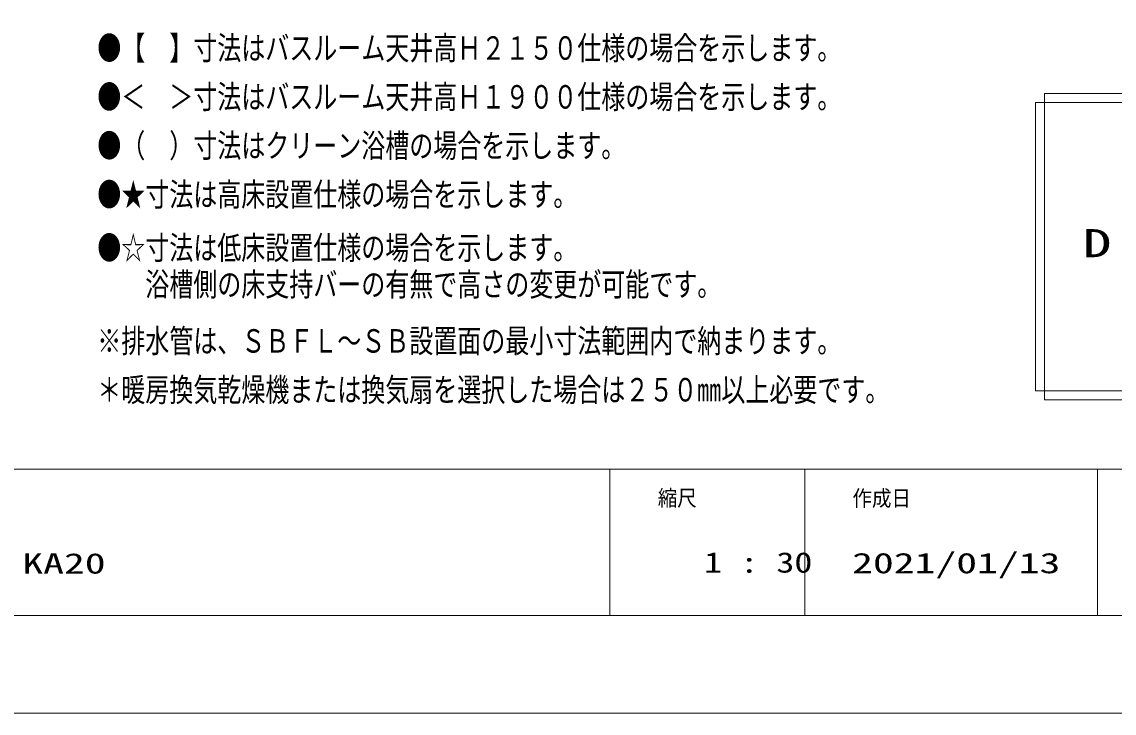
# Model space of a CAD drawing. Units: millimetres on the paper. Extents: x -305 to 305, y -152 to 152.
# Drawn here: x -56.3 to 55.7, y -148.5 to -77.7 of the extents above; entities that cross this region are included whole.
import ezdxf
from ezdxf.enums import TextEntityAlignment as Align

# ---------------------------------------------------------------- set-up
doc = ezdxf.new("R2010")
doc.units = ezdxf.units.MM
for name, color, linetype, lineweight in [('0-0_0', 7, 'Continuous', 9), ('0-3_1図面枠', 7, 'Continuous', 9), ('0-4_図面枠', 3, 'Continuous', 9), ('0-5_DEFPOINTS', 7, 'Continuous', 9)]:
    doc.layers.add(name, color=color, linetype=linetype, lineweight=lineweight)
doc.styles.add('ＭＳ ゴシック', font='')
doc.styles.get('ＭＳ ゴシック').set_extended_font_data('MS Gothic')

msp = doc.modelspace()

# ---------------------------------------------------------------- linework, layer by layer
at = {"layer": '0-0_0'}
for p, q in [((48.526, -85.025), (78.051, -85.025)), ((47.604, -85.948), (47.604, -115.472)), ((3.983, -123.498), (3.983, -138.498)), ((23.983, -123.498), (23.983, -138.498)), ((53.983, -123.498), (53.983, -138.498))]:
    msp.add_line(p, q, dxfattribs=at)
at = {"layer": '0-0_0', "color": 134}
msp.add_line((78.973, -85.948), (47.604, -85.948), dxfattribs=at)
at = {"layer": '0-0_0', "color": 2}
msp.add_line((47.604, -115.472), (78.973, -115.472), dxfattribs=at)
at = {"layer": '0-0_0'}
msp.add_lwpolyline([(48.526, -85.025), (48.526, -116.395), (78.051, -116.395)], dxfattribs=at)
at = {"layer": '0-4_図面枠'}
msp.add_line((-291.017, -123.498), (108.983, -123.498), dxfattribs=at)
msp.add_lwpolyline([(-291.017, -138.498), (108.983, -138.498), (108.983, 138.502), (-291.017, 138.502)], close=True, dxfattribs=at)
at = {"layer": '0-5_DEFPOINTS'}
msp.add_line((118.983, -148.498), (-301.017, -148.498), dxfattribs=at)

# ---------------------------------------------------------------- texts
at = {"layer": '0-0_0', "color": 4, "style": 'ＭＳ ゴシック', "width": 0.75}
for s, p in [('●【\u3000】寸法はバスルーム天井高Ｈ２１５０仕様の場合を示します。', (-48.556, -82.3)), ('●＜\u3000＞寸法はバスルーム天井高Ｈ１９００仕様の場合を示します。', (-48.556, -87.3)), ('●（\u3000）寸法はクリーン浴槽の場合を示します。', (-48.556, -92.3)), ('●★寸法は高床設置仕様の場合を示します。', (-48.556, -97.3)), ('※排水管は、ＳＢＦＬ～ＳＢ設置面の最小寸法範囲内で納まります。', (-48.556, -112.3)), ('＊暖房換気乾燥機または換気扇を選択した場合は２５０㎜以上必要です。', (-48.556, -117.3))]:
    msp.add_text(s, height=2.405, dxfattribs=at).set_placement(p, align=Align.BOTTOM_LEFT)
at = {"layer": '0-0_0', "style": 'ＭＳ ゴシック'}
for s, height, width, p in [('●☆寸法は低床設置仕様の場合を示します。', 2.405, 0.75, (-48.556, -102.76)), ('D', 2.886, 1.5, (52.455, -102.673)), ('\u3000\u3000浴槽側の床支持バーの有無で高さの変更が可能です。', 2.405, 0.75, (-48.556, -106.507))]:
    msp.add_text(s, height=height, dxfattribs=dict(at, width=width)).set_placement(p, align=Align.BOTTOM_LEFT)
at = {"layer": '0-3_1図面枠', "style": 'ＭＳ ゴシック'}
for s, height, width, p in [('縮尺', 1.628, 0.9, (8.896, -127.769)), ('作成日', 1.628, 0.9, (28.857, -127.788)), ('KA20', 2.092, 1.5, (-56.239, -134.834)), ('1 : 30', 2.092, 1.3, (13.65, -134.737)), ('2021/01/13', 2.092, 1.5, (28.822, -134.801))]:
    msp.add_text(s, height=height, dxfattribs=dict(at, width=width)).set_placement(p, align=Align.BOTTOM_LEFT)

doc.saveas('drawing.dxf')
